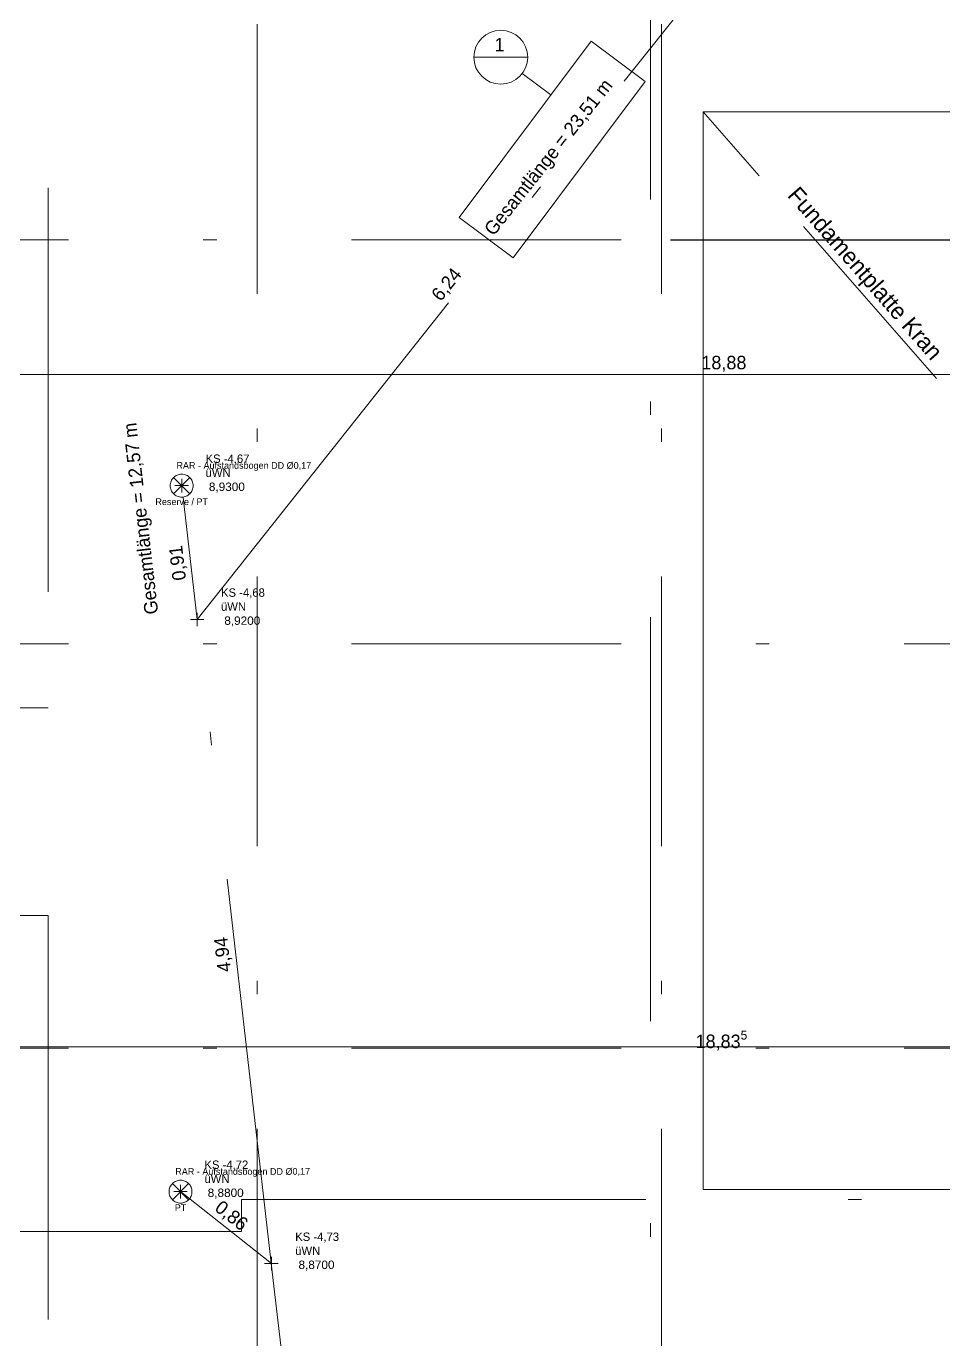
# Model space of a CAD drawing. Header units: metres. Extents: x -14 to 456, y -38 to 65.
# Drawn here: x 4.29 to 11.09, y -23.16 to -13.42 of the extents above; entities that cross this region are included whole.
import ezdxf

# ---------------------------------------------------------------- set-up
doc = ezdxf.new("R2010")
doc.units = ezdxf.units.M
doc.header["$MEASUREMENT"] = 0
for name, pattern in [('Achse', [0.004, 0.002, -0.001, 0, -0.001]), ('Baufluchtlinie', [0.013, 0.008, -0.005]), ('Kanal', [0.005, 0.003, -0.001, 0, -0.001]), ('Schnittlinie', [0.006, 0.003, -0.0015, 0, -0.0015]), ('Strichlinie eng', [0.002, 0.0015, -0.0005]), ('Untersicht', [0.001, 0.0005, -0.0005])]:
    doc.linetypes.add(name, pattern=pattern)
for name, color, linetype in [('-2._Grundriss Schickerschacht PP_3_000 Achsraster', 7, 'Continuous'), ('-2._Grundriss Schickerschacht PP_3_260 Fundament', 7, 'Continuous'), ('-2._Grundriss Schickerschacht PP_3_270 Deckendurchbruchsymbol', 7, 'Continuous'), ('-2._Grundriss Schickerschacht PP_3_611 Entwässerung', 7, 'Continuous'), ('-2._Grundriss Schickerschacht PP_3_851 Marker Schnitt', 7, 'Continuous'), ('-2._Grundriss Schickerschacht PP_3_860 Marker Änderung bis 26mmtt', 7, 'Continuous'), ('-2._Grundriss Schickerschacht PP_3_950 Polierplan Bemaßung', 7, 'Continuous'), ('-2._Grundriss Schickerschacht PP_3_Kataster Benützungsabschnitte_Straßenverkehrsanlage', 7, 'Continuous'), ('-2._Grundriss Schickerschacht PP_3_Kataster Grundstücke_Grundstück', 7, 'Continuous'), ('-2._Grundriss Schickerschacht PP_3_Kataster Grundstücke_Grundstück_Eigentümer', 7, 'Continuous')]:
    doc.layers.add(name, color=color, linetype=linetype)
doc.styles.add('ERSTELLTER_STIL_1', font='arial.ttf')
doc.styles.add('ERSTELLTER_STIL_6', font='')
doc.styles.get('ERSTELLTER_STIL_6').set_extended_font_data('Eurostile')
doc.linetypes.add('Wolke', pattern='A,0,[4,415_260415_PP_VA_1_1 -2 FDM1.Shx,S=0.00023923,R=0,X=-3.85971e-06,Y=0.000734738],-0.03,0', length=0.03)

msp = doc.modelspace()

# ---------------------------------------------------------------- linework, layer by layer
at = {"layer": '-2._Grundriss Schickerschacht PP_3_000 Achsraster', "color": 5, "linetype": 'Achse', "lineweight": 0, "ltscale": 1000}
for p, q in [((6, 3), (6, -36)), ((9, 3), (9, -36)), ((-1.5, -15), (21, -15)), ((-1.5, -18), (21, -18)), ((-1.5, -21), (21, -21))]:
    msp.add_line(p, q, dxfattribs=at)
at = {"layer": '-2._Grundriss Schickerschacht PP_3_260 Fundament', "color": 8, "linetype": 'Untersicht', "lineweight": 13, "ltscale": 1000, "flags": 128}
for points in [[(9.31, -14.05), (16.31, -14.05)], [(9.31, -22.05), (9.31, -14.05)], [(9.31, -14.05), (9.31, -22.05)], [(16.31, -14.05), (9.31, -14.05)], [(16.31, -22.05), (9.31, -22.05)], [(9.31, -22.05), (16.31, -22.05)]]:
    msp.add_lwpolyline(points, dxfattribs=at)
at = {"layer": '-2._Grundriss Schickerschacht PP_3_270 Deckendurchbruchsymbol', "color": 7, "linetype": 'Strichlinie eng', "lineweight": 13, "ltscale": 1000}
for p, q in [((5.3799, -16.8851), (5.5001, -16.7649)), ((5.5001, -16.8851), (5.3799, -16.7649)), ((5.3713, -22.1255), (5.4915, -22.0053)), ((5.4915, -22.1255), (5.3713, -22.0053))]:
    msp.add_line(p, q, dxfattribs=at)
at = {"layer": '-2._Grundriss Schickerschacht PP_3_270 Deckendurchbruchsymbol', "color": 7, "linetype": 'Strichlinie eng', "lineweight": 13, "ltscale": 1000, "flags": 128}
for points in [[(5.525, -16.825, 1), (5.355, -16.825, 1)], [(5.5164, -22.0654, 1), (5.3464, -22.0654, 1)]]:
    msp.add_lwpolyline(points, format="xyb", close=True, dxfattribs=at)
at = {"layer": '-2._Grundriss Schickerschacht PP_3_611 Entwässerung', "color": 171, "linetype": 'Kanal', "lineweight": 13, "ltscale": 1000, "true_color": 0x6c6cff}
for p, q in [((5.5544, -17.8184), (9.4357, -12.9268)), ((5.5544, -17.8184), (5.4502, -16.913)), ((6.1197, -22.7262), (5.5544, -17.8184)), ((6.1197, -22.7262), (5.5544, -17.8184)), ((6.1052, -22.6), (5.4314, -22.0654)), ((6.8887, -29.4026), (6.1197, -22.7262)), ((6.8887, -29.4026), (6.1197, -22.7262))]:
    msp.add_line(p, q, dxfattribs=at)
at = {"layer": '-2._Grundriss Schickerschacht PP_3_611 Entwässerung', "color": 171, "linetype": 'Continuous', "lineweight": 13, "ltscale": 1000, "true_color": 0x6c6cff}
for p, q in [((5.39, -16.825), (5.49, -16.825)), ((5.44, -16.875), (5.44, -16.775)), ((5.5044, -17.8184), (5.6044, -17.8184)), ((5.5544, -17.8684), (5.5544, -17.7684)), ((5.4314, -22.1154), (5.4314, -22.0154)), ((5.3814, -22.0654), (5.4814, -22.0654)), ((6.0552, -22.6), (6.1552, -22.6)), ((6.1052, -22.65), (6.1052, -22.55))]:
    msp.add_line(p, q, dxfattribs=at)
at = {"layer": '-2._Grundriss Schickerschacht PP_3_851 Marker Schnitt', "color": 7, "linetype": 'Schnittlinie', "lineweight": 13, "ltscale": 1000}
for p, q in [((4.45, 3.6863), (4.45, -18.475)), ((8.9179, -11.7), (8.9179, -29.1277)), ((4.45, -18.475), (3.45, -18.475)), ((3.45, -20.015), (4.45, -20.015)), ((4.45, -20.015), (4.45, -35.645)), ((5.8845, -22.3608), (5.8845, -22.1233)), ((5.8845, -22.1233), (19.85, -22.1233)), ((-2.85, -22.3608), (5.8845, -22.3608))]:
    msp.add_line(p, q, dxfattribs=at)
at = {"layer": '-2._Grundriss Schickerschacht PP_3_860 Marker Änderung bis 26mmtt', "color": 200, "linetype": 'Wolke', "lineweight": 13, "ltscale": 1000, "true_color": 0xd600ff}
for p, q in [((8.4778, -13.5255), (7.4985, -14.8336)), ((8.8781, -13.8252), (8.4778, -13.5255)), ((7.8988, -15.1333), (8.8781, -13.8252)), ((7.4985, -14.8336), (7.8988, -15.1333))]:
    msp.add_line(p, q, dxfattribs=at)
at = {"layer": '-2._Grundriss Schickerschacht PP_3_860 Marker Änderung bis 26mmtt', "color": 7, "linetype": 'Continuous', "lineweight": 13, "ltscale": 1000}
for p, q in [((7.6074, -13.6452), (8.0074, -13.6452)), ((8.1796, -13.9239), (7.9675, -13.7651))]:
    msp.add_line(p, q, dxfattribs=at)
for start, end in [(0, 180), (180, 0)]:
    msp.add_arc((7.8074, -13.6452), 0.2, start, end, dxfattribs=at)
at = {"layer": '-2._Grundriss Schickerschacht PP_3_Kataster Benützungsabschnitte_Straßenverkehrsanlage', "color": 1, "linetype": 'Baufluchtlinie', "lineweight": 25, "ltscale": 1000, "true_color": 0xfb0106, "flags": 128}
msp.add_lwpolyline([(-3.9335, -14.9777), (0, -15), (18.9876, -15.0005), (22.8486, -15.0037)], dxfattribs=at)
at = {"layer": '-2._Grundriss Schickerschacht PP_3_Kataster Grundstücke_Grundstück', "color": 1, "linetype": 'Continuous', "lineweight": 13, "ltscale": 1000, "true_color": 0xfb0106}
for p, q in [((0.055, -16), (18.935, -16)), ((0.065, -20.9896), (18.9, -20.9901))]:
    msp.add_line(p, q, dxfattribs=at)
at = {"layer": '-2._Grundriss Schickerschacht PP_3_Kataster Grundstücke_Grundstück', "color": 76, "linetype": 'Strichlinie eng', "lineweight": 13, "ltscale": 1000, "true_color": 0x3f7f02, "flags": 128}
msp.add_lwpolyline([(16.3097, -22.05), (9.31, -14.05)], dxfattribs=at)

# ---------------------------------------------------------------- texts
at = {"layer": '-2._Grundriss Schickerschacht PP_3_270 Deckendurchbruchsymbol', "color": 1, "linetype": 'Continuous', "lineweight": 0, "char_height": 0.05, "style": 'ERSTELLTER_STIL_6'}
for s, insert, attachment_point in [('\\A1;{\\pqc;\\pt0;\\fEurostile|b0|i0|c0|p0;\\W1.000000;RAR - Aufstandsbogen DD Ø0,17\\fEurostile|b0|i0|c0|p0;\\W1.000000;\\A1{\\H.66x;\\S^  ;}\\fEurostile|b0|i0|c0|p0;\\W1.000000;\\fEurostile|b0|i0|c0|p0;\\W1.000000;\\A1{\\H.66x;\\S^  ;}\\fEurostile|b0|i0|c0|p0;\\W1.000000;\\fEurostile|b0|i0|c0|p0;\\W1.000000;\\A1{\\H.66x;\\S^  ;}}', (5.92, -16.7152), 8), ('\\A1;{\\pqc;\\pt0;\\fEurostile|b0|i0|c0|p0;\\W1.000000;Reserve / PT}', (5.44, -16.9194), 2), ('\\A1;{\\pqc;\\pt0;\\fEurostile|b0|i0|c0|p0;\\W1.000000;RAR - Aufstandsbogen DD Ø0,17\\fEurostile|b0|i0|c0|p0;\\W1.000000;\\A1{\\H.66x;\\S^  ;}\\fEurostile|b0|i0|c0|p0;\\W1.000000;\\fEurostile|b0|i0|c0|p0;\\W1.000000;\\A1{\\H.66x;\\S^  ;}\\fEurostile|b0|i0|c0|p0;\\W1.000000;\\fEurostile|b0|i0|c0|p0;\\W1.000000;\\A1{\\H.66x;\\S^  ;}}', (5.9114, -21.9556), 8), ('\\A1;{\\pqc;\\pt0;\\fEurostile|b0|i0|c0|p0;\\W1.000000;PT}', (5.4314, -22.1598), 2)]:
    msp.add_mtext(s, dxfattribs=dict(at, insert=insert, attachment_point=attachment_point))
at = {"layer": '-2._Grundriss Schickerschacht PP_3_611 Entwässerung', "color": 171, "linetype": 'Continuous', "lineweight": 13, "true_color": 0x6c6cff, "char_height": 0.1, "attachment_point": 7, "style": 'ERSTELLTER_STIL_6'}
for s, insert, rotation in [('\\A1;{\\pql;\\fEurostile|b0|i0|c0|p0;\\W1.000000;Gesamtlänge = 23,51 m}', (7.7779, -14.996), 51.57018), ('\\A1;{\\pql;\\fEurostile|b0|i0|c0|p0;\\W1.000000;6,24}', (7.3771, -15.4746), 51.57018), ('\\A1;{\\pql;\\fEurostile|b0|i0|c0|p0;\\W1.000000;Gesamtlänge = 12,57 m}', (5.2963, -17.7714), 96.57018), ('\\A1;{\\pql;\\fEurostile|b0|i0|c0|p0;\\W1.000000;0,91}', (5.491, -17.5212), 96.57018), ('\\A1;{\\pql;\\fEurostile|b0|i0|c0|p0;\\W1.000000;4,94}', (5.8258, -20.4278), 96.57018), ('\\A1;{\\pql;\\fEurostile|b0|i0|c0|p0;\\W1.000000;4,94}', (5.8258, -20.4278), 96.57018), ('\\A1;{\\pql;\\fEurostile|b0|i0|c0|p0;\\W1.000000;0,86}', (5.6663, -22.2148), 321.57018)]:
    msp.add_mtext(s, dxfattribs=dict(at, insert=insert, rotation=rotation))
at = {"layer": '-2._Grundriss Schickerschacht PP_3_611 Entwässerung', "color": 171, "linetype": 'Continuous', "lineweight": 13, "true_color": 0x6c6cff, "char_height": 0.0625}
for s, insert, attachment_point, style in [('\\A1;{\\pql;\\fEurostile|b0|i0|c0|p0;\\W1.000000;KS \\fEurostile|b0|i0|c0|p0;\\W1.000000;-4,67}', (5.6173, -16.6681), 7, 'ERSTELLTER_STIL_6'), ('\\A1;{\\pql;\\fEurostile|b0|i0|c0|p0;\\W1.000000;üWN}', (5.6173, -16.698), 1, 'ERSTELLTER_STIL_6'), ('\\A1;{\\pql;\\fArial|b0|i0|c0|p0;\\W1.000000; 8,9300}', (5.6173, -16.8021), 1, 'ERSTELLTER_STIL_1'), ('\\A1;{\\pql;\\fEurostile|b0|i0|c0|p0;\\W1.000000;KS \\fEurostile|b0|i0|c0|p0;\\W1.000000;-4,68}', (5.7318, -17.6616), 7, 'ERSTELLTER_STIL_6'), ('\\A1;{\\pql;\\fEurostile|b0|i0|c0|p0;\\W1.000000;üWN}', (5.7318, -17.6914), 1, 'ERSTELLTER_STIL_6'), ('\\A1;{\\pql;\\fArial|b0|i0|c0|p0;\\W1.000000; 8,9200}', (5.7318, -17.7956), 1, 'ERSTELLTER_STIL_1'), ('\\A1;{\\pql;\\fEurostile|b0|i0|c0|p0;\\W1.000000;KS \\fEurostile|b0|i0|c0|p0;\\W1.000000;-4,72}', (5.6087, -21.9086), 7, 'ERSTELLTER_STIL_6'), ('\\A1;{\\pql;\\fEurostile|b0|i0|c0|p0;\\W1.000000;üWN}', (5.6087, -21.9384), 1, 'ERSTELLTER_STIL_6'), ('\\A1;{\\pql;\\fArial|b0|i0|c0|p0;\\W1.000000; 8,8800}', (5.6087, -22.0426), 1, 'ERSTELLTER_STIL_1'), ('\\A1;{\\pql;\\fEurostile|b0|i0|c0|p0;\\W1.000000;KS \\fEurostile|b0|i0|c0|p0;\\W1.000000;-4,73}', (6.2825, -22.4432), 7, 'ERSTELLTER_STIL_6'), ('\\A1;{\\pql;\\fEurostile|b0|i0|c0|p0;\\W1.000000;üWN}', (6.2825, -22.473), 1, 'ERSTELLTER_STIL_6'), ('\\A1;{\\pql;\\fArial|b0|i0|c0|p0;\\W1.000000; 8,8700}', (6.2825, -22.5772), 1, 'ERSTELLTER_STIL_1')]:
    msp.add_mtext(s, dxfattribs=dict(at, insert=insert, attachment_point=attachment_point, style=style))
at = {"layer": '-2._Grundriss Schickerschacht PP_3_860 Marker Änderung bis 26mmtt', "color": 7, "linetype": 'Continuous', "lineweight": 13, "insert": (7.7614, -13.6015), "char_height": 0.1, "attachment_point": 7, "style": 'ERSTELLTER_STIL_6'}
msp.add_mtext('\\A1;{\\pql;\\fEurostile|b0|i0|c0|p0;\\W1.000000;1}', dxfattribs=at)
at = {"layer": '-2._Grundriss Schickerschacht PP_3_950 Polierplan Bemaßung', "color": 1, "linetype": 'Continuous', "lineweight": 13, "true_color": 0xfb0106, "insert": (9.2958, -15.98), "char_height": 0.1, "width": 0.398365, "attachment_point": 7, "style": 'ERSTELLTER_STIL_6'}
msp.add_mtext('\\A1;{\\pql;\\fEurostile|b0|i0|c0|p0;\\W1.000000;18,88}', dxfattribs=at)
at = {"layer": '-2._Grundriss Schickerschacht PP_3_Kataster Grundstücke_Grundstück', "color": 1, "linetype": 'Continuous', "lineweight": 13, "true_color": 0xfb0106, "insert": (9.253, -21.0288), "char_height": 0.1, "attachment_point": 7, "rotation": 359.99835, "style": 'ERSTELLTER_STIL_6'}
msp.add_mtext('\\A1;{\\pql;\\fEurostile|b0|i0|c0|p0;\\W1.000000;18,83\\fEurostile|b0|i0|c0|p0;\\W1.000000;\\A1{\\H.66x;\\S5^  ;}}', dxfattribs=at)
at = {"layer": '-2._Grundriss Schickerschacht PP_3_Kataster Grundstücke_Grundstück_Eigentümer', "color": 7, "linetype": 'Continuous', "lineweight": 13, "insert": (9.9002, -14.6988), "char_height": 0.123474, "attachment_point": 7, "rotation": 311.18479, "style": 'ERSTELLTER_STIL_6'}
msp.add_mtext('\\A1;{\\pql;\\fEurostile|b0|i0|c0|p0;\\W1.000000;Fundamentplatte Kran}', dxfattribs=at)

doc.saveas('drawing.dxf')
